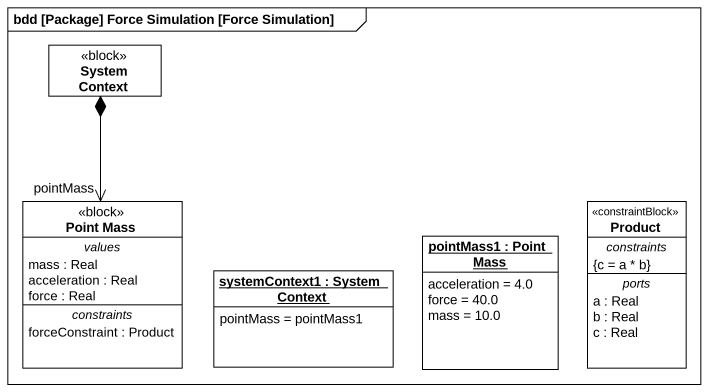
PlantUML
@startuml
mainframe bdd [Package] Force Simulation [Force Simulation]
hide circle
hide empty members
class "System Context" as System_Context <<block>>
class "Point Mass" as Point_Mass <<block>> {
  -- values --
  mass : Real
  acceleration : Real
  force : Real
  -- constraints --
  forceConstraint : Product
}
class Product <<constraintBlock>> {
  -- constraints --
  {c = a * b}
  -- ports --
  a : Real
  b : Real
  c : Real
}
object "systemContext1 : System Context" as systemContext1 {
  pointMass = pointMass1
}
object "pointMass1 : Point Mass" as pointMass1 {
  acceleration = 4.0
  force = 40.0
  mass = 10.0
}
System_Context *--> "pointMass" Point_Mass
@enduml
